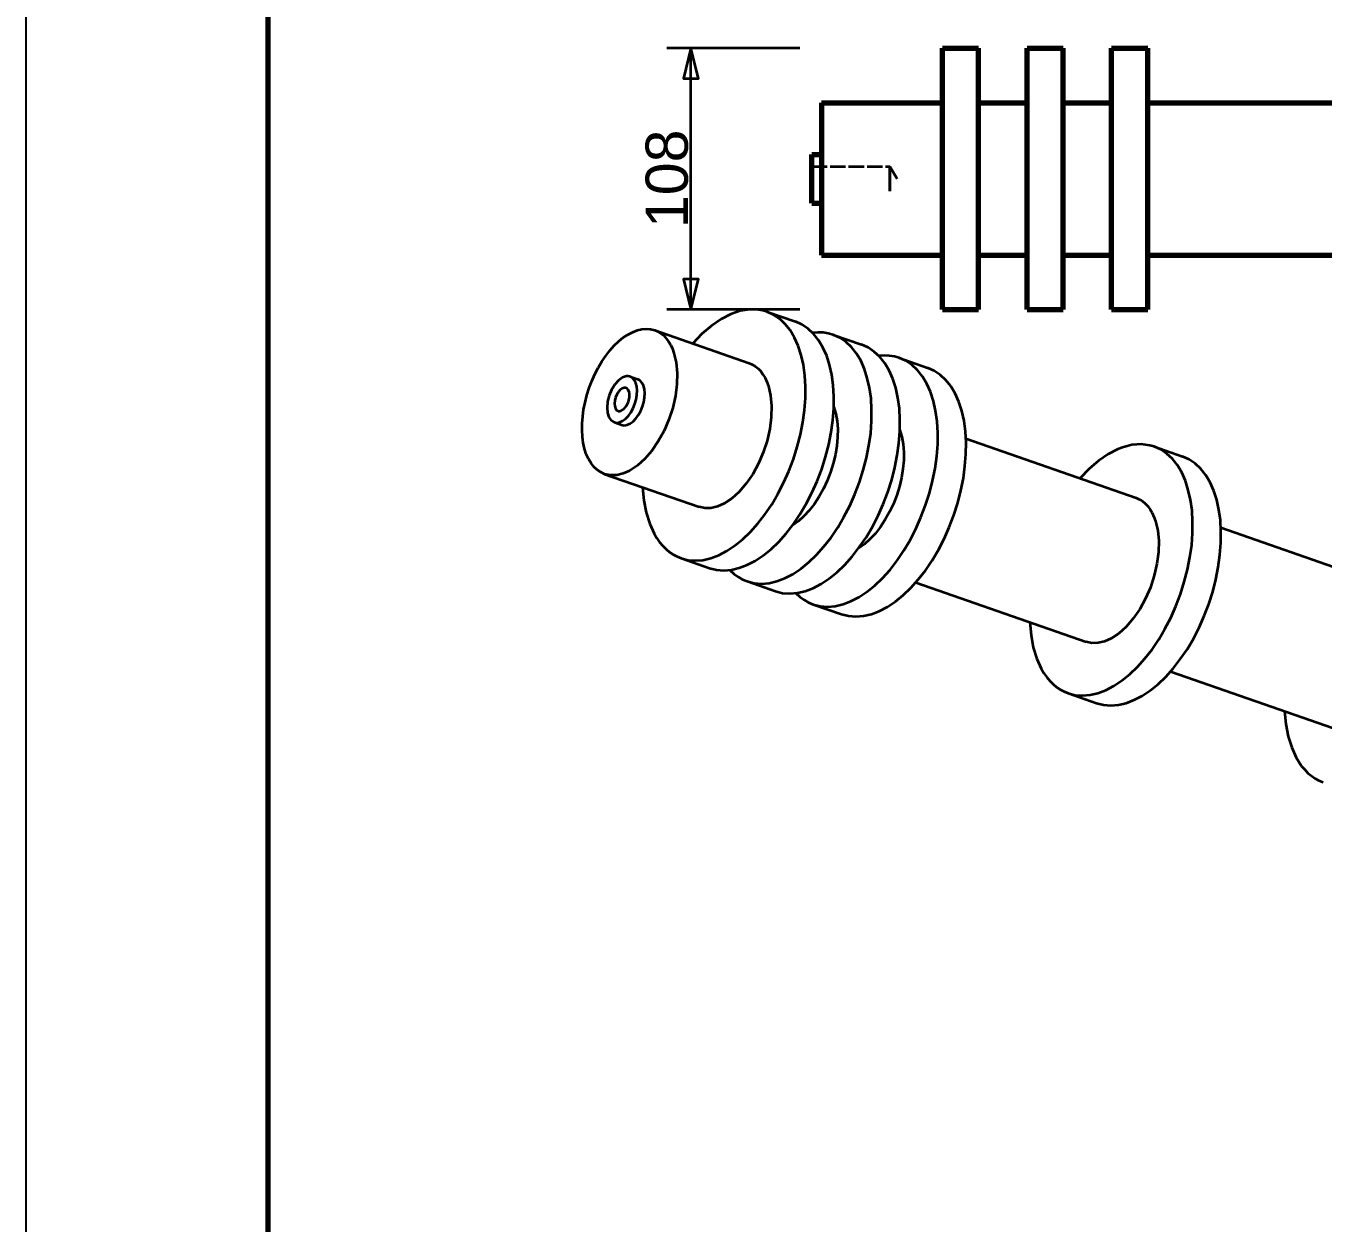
# Model space of a CAD drawing. Header units: millimetres. Extents: x 0 to 420, y 0 to 297.
# Drawn here: x 0 to 107.3, y 112.2 to 211.2 of the extents above; entities that cross this region are included whole.
import ezdxf
from ezdxf.enums import TextEntityAlignment as Align

# ---------------------------------------------------------------- set-up
doc = ezdxf.new("R2010")
doc.units = ezdxf.units.MM
doc.linetypes.add('DASHED', pattern=[1.524, 1.27, -0.254])
doc.styles.add('GOST', font='Arial')

msp = doc.modelspace()

# ---------------------------------------------------------------- linework, layer by layer
at = {"color": 7, "lineweight": 35}
for p, q in [((64, 209.4), (53, 209.4)), ((55, 187.8), (55, 209.4)), ((64, 187.8), (53, 187.8))]:
    msp.add_line(p, q, dxfattribs=at)
at = {"color": 1, "lineweight": 70}
for p, q in [((75.8, 209.13), (75.8, 209.4)), ((75.8, 209.4), (78.8, 209.4)), ((78.8, 209.13), (78.8, 209.4)), ((82.8, 209.13), (82.8, 209.4)), ((82.8, 209.4), (85.8, 209.4)), ((85.8, 209.13), (85.8, 209.4)), ((89.8, 209.13), (89.8, 209.4)), ((89.8, 209.4), (92.8, 209.4)), ((92.8, 209.13), (92.8, 209.4)), ((75.8, 208.33), (75.8, 209.13)), ((75.8, 207.04), (75.8, 208.33)), ((78.8, 208.33), (78.8, 209.13)), ((78.8, 207.04), (78.8, 208.33)), ((82.8, 208.33), (82.8, 209.13)), ((82.8, 207.04), (82.8, 208.33)), ((85.8, 208.33), (85.8, 209.13)), ((85.8, 207.04), (85.8, 208.33)), ((89.8, 208.33), (89.8, 209.13)), ((89.8, 207.04), (89.8, 208.33)), ((92.8, 208.33), (92.8, 209.13)), ((92.8, 207.04), (92.8, 208.33)), ((75.8, 205.33), (75.8, 207.04)), ((78.8, 205.33), (78.8, 207.04)), ((82.8, 205.33), (82.8, 207.04)), ((85.8, 205.33), (85.8, 207.04)), ((89.8, 205.33), (89.8, 207.04)), ((92.8, 205.33), (92.8, 207.04)), ((75.8, 203.29), (75.8, 205.33)), ((78.8, 203.29), (78.8, 205.33)), ((82.8, 203.29), (82.8, 205.33)), ((85.8, 203.29), (85.8, 205.33)), ((89.8, 203.29), (89.8, 205.33)), ((92.8, 203.29), (92.8, 205.33)), ((65.8, 204.9), (65.8, 204.74)), ((65.8, 204.9), (75.8, 204.9)), ((65.8, 204.74), (65.8, 204.28)), ((65.8, 204.28), (65.8, 203.53)), ((78.8, 204.9), (82.8, 204.9)), ((85.8, 204.9), (89.8, 204.9)), ((92.8, 204.9), (116.8, 204.9)), ((65.8, 203.53), (65.8, 202.53)), ((75.8, 201), (75.8, 203.29)), ((78.8, 201), (78.8, 203.29)), ((82.8, 201), (82.8, 203.29)), ((85.8, 201), (85.8, 203.29)), ((89.8, 201), (89.8, 203.29)), ((92.8, 201), (92.8, 203.29)), ((65.8, 202.53), (65.8, 201.33)), ((65.8, 201.33), (65.8, 200)), ((75.8, 198.6), (75.8, 201)), ((78.8, 198.6), (78.8, 201)), ((82.8, 198.6), (82.8, 201)), ((85.8, 198.6), (85.8, 201)), ((89.8, 198.6), (89.8, 201)), ((92.8, 198.6), (92.8, 201)), ((65, 200.55), (65, 200.6)), ((65, 200.6), (65.8, 200.6)), ((65, 200.4), (65, 200.55)), ((65, 200.16), (65, 200.4)), ((65, 199.85), (65, 200.16)), ((65, 199.47), (65, 199.85)), ((65.8, 200), (65.8, 198.6)), ((65, 199.05), (65, 199.47)), ((65, 198.6), (65, 199.05)), ((65, 198.15), (65, 198.6)), ((65.8, 198.6), (65.8, 197.2)), ((75.8, 196.2), (75.8, 198.6)), ((78.8, 196.2), (78.8, 198.6)), ((82.8, 196.2), (82.8, 198.6)), ((85.8, 196.2), (85.8, 198.6)), ((89.8, 196.2), (89.8, 198.6)), ((92.8, 196.2), (92.8, 198.6)), ((65, 197.73), (65, 198.15)), ((65, 197.35), (65, 197.73)), ((65, 197.04), (65, 197.35)), ((65, 196.8), (65, 197.04)), ((65, 196.65), (65, 196.8)), ((65, 196.6), (65, 196.65)), ((65, 196.6), (65.8, 196.6)), ((65.8, 197.2), (65.8, 195.87)), ((65.8, 195.87), (65.8, 194.67)), ((75.8, 193.91), (75.8, 196.2)), ((78.8, 193.91), (78.8, 196.2)), ((82.8, 193.91), (82.8, 196.2)), ((85.8, 193.91), (85.8, 196.2)), ((89.8, 193.91), (89.8, 196.2)), ((92.8, 193.91), (92.8, 196.2)), ((65.8, 194.67), (65.8, 193.67)), ((65.8, 193.67), (65.8, 192.92)), ((75.8, 191.87), (75.8, 193.91)), ((78.8, 191.87), (78.8, 193.91)), ((82.8, 191.87), (82.8, 193.91)), ((85.8, 191.87), (85.8, 193.91)), ((89.8, 191.87), (89.8, 193.91)), ((92.8, 191.87), (92.8, 193.91)), ((65.8, 192.92), (65.8, 192.46)), ((65.8, 192.46), (65.8, 192.3)), ((65.8, 192.3), (75.8, 192.3)), ((78.8, 192.3), (82.8, 192.3)), ((85.8, 192.3), (89.8, 192.3)), ((92.8, 192.3), (116.8, 192.3)), ((75.8, 190.16), (75.8, 191.87)), ((78.8, 190.16), (78.8, 191.87)), ((82.8, 190.16), (82.8, 191.87)), ((85.8, 190.16), (85.8, 191.87)), ((89.8, 190.16), (89.8, 191.87)), ((92.8, 190.16), (92.8, 191.87)), ((75.8, 188.87), (75.8, 190.16)), ((78.8, 188.87), (78.8, 190.16)), ((82.8, 188.87), (82.8, 190.16)), ((85.8, 188.87), (85.8, 190.16)), ((89.8, 188.87), (89.8, 190.16)), ((92.8, 188.87), (92.8, 190.16)), ((75.8, 188.07), (75.8, 188.87)), ((78.8, 188.07), (78.8, 188.87)), ((82.8, 188.07), (82.8, 188.87)), ((85.8, 188.07), (85.8, 188.87)), ((89.8, 188.07), (89.8, 188.87)), ((92.8, 188.07), (92.8, 188.87)), ((75.8, 187.8), (75.8, 188.07)), ((75.8, 187.8), (78.8, 187.8)), ((78.8, 187.8), (78.8, 188.07)), ((82.8, 187.8), (82.8, 188.07)), ((82.8, 187.8), (85.8, 187.8)), ((85.8, 187.8), (85.8, 188.07)), ((89.8, 187.8), (89.8, 188.07)), ((89.8, 187.8), (92.8, 187.8)), ((92.8, 187.8), (92.8, 188.07))]:
    msp.add_line(p, q, dxfattribs=at)
at = {"color": 5, "linetype": 'DASHED', "lineweight": 35}
for p, q in [((75.8, 209.4), (75.8, 209.13)), ((78.8, 209.4), (78.8, 209.13)), ((82.8, 209.4), (82.8, 209.13)), ((85.8, 209.4), (85.8, 209.13)), ((89.8, 209.4), (89.8, 209.13)), ((92.8, 209.4), (92.8, 209.13)), ((75.8, 209.13), (75.8, 208.33)), ((75.8, 208.33), (75.8, 207.04)), ((78.8, 209.13), (78.8, 208.33)), ((78.8, 208.33), (78.8, 207.04)), ((82.8, 209.13), (82.8, 208.33)), ((82.8, 208.33), (82.8, 207.04)), ((85.8, 209.13), (85.8, 208.33)), ((85.8, 208.33), (85.8, 207.04)), ((89.8, 209.13), (89.8, 208.33)), ((89.8, 208.33), (89.8, 207.04)), ((92.8, 209.13), (92.8, 208.33)), ((92.8, 208.33), (92.8, 207.04)), ((75.8, 207.04), (75.8, 205.33)), ((78.8, 207.04), (78.8, 205.33)), ((82.8, 207.04), (82.8, 205.33)), ((85.8, 207.04), (85.8, 205.33)), ((89.8, 207.04), (89.8, 205.33)), ((92.8, 207.04), (92.8, 205.33)), ((75.8, 205.33), (75.8, 203.29)), ((78.8, 205.33), (78.8, 203.29)), ((82.8, 205.33), (82.8, 203.29)), ((85.8, 205.33), (85.8, 203.29)), ((89.8, 205.33), (89.8, 203.29)), ((92.8, 205.33), (92.8, 203.29)), ((65.8, 204.86), (65.8, 204.9)), ((65.8, 204.74), (65.8, 204.86)), ((65.8, 204.55), (65.8, 204.74)), ((65.8, 204.28), (65.8, 204.55)), ((65.8, 203.93), (65.8, 204.28)), ((65.8, 203.53), (65.8, 203.93)), ((75.8, 204.86), (75.8, 204.9)), ((75.8, 204.9), (75.8, 204.74)), ((75.8, 204.74), (75.8, 204.86)), ((75.8, 204.55), (75.8, 204.74)), ((75.8, 204.74), (75.8, 204.28)), ((75.8, 204.28), (75.8, 204.55)), ((75.8, 203.93), (75.8, 204.28)), ((75.8, 204.28), (75.8, 203.53)), ((75.8, 203.53), (75.8, 203.93)), ((78.8, 204.74), (78.8, 204.9)), ((78.8, 204.9), (78.8, 204.86)), ((78.8, 204.86), (78.8, 204.74)), ((78.8, 204.28), (78.8, 204.74)), ((78.8, 204.74), (78.8, 204.55)), ((78.8, 204.55), (78.8, 204.28)), ((78.8, 203.53), (78.8, 204.28)), ((78.8, 204.28), (78.8, 203.93)), ((78.8, 203.93), (78.8, 203.53)), ((82.8, 204.86), (82.8, 204.9)), ((82.8, 204.9), (82.8, 204.74)), ((82.8, 204.74), (82.8, 204.86)), ((82.8, 204.55), (82.8, 204.74)), ((82.8, 204.74), (82.8, 204.28)), ((82.8, 204.28), (82.8, 204.55)), ((82.8, 203.93), (82.8, 204.28)), ((82.8, 204.28), (82.8, 203.53)), ((82.8, 203.53), (82.8, 203.93)), ((85.8, 204.74), (85.8, 204.9)), ((85.8, 204.9), (85.8, 204.86)), ((85.8, 204.86), (85.8, 204.74)), ((85.8, 204.28), (85.8, 204.74)), ((85.8, 204.74), (85.8, 204.55)), ((85.8, 204.55), (85.8, 204.28)), ((85.8, 203.53), (85.8, 204.28)), ((85.8, 204.28), (85.8, 203.93)), ((85.8, 203.93), (85.8, 203.53)), ((89.8, 204.86), (89.8, 204.9)), ((89.8, 204.9), (89.8, 204.74)), ((89.8, 204.74), (89.8, 204.86)), ((89.8, 204.55), (89.8, 204.74)), ((89.8, 204.74), (89.8, 204.28)), ((89.8, 204.28), (89.8, 204.55)), ((89.8, 203.93), (89.8, 204.28)), ((89.8, 204.28), (89.8, 203.53)), ((89.8, 203.53), (89.8, 203.93)), ((92.8, 204.74), (92.8, 204.9)), ((92.8, 204.9), (92.8, 204.86)), ((92.8, 204.86), (92.8, 204.74)), ((92.8, 204.28), (92.8, 204.74)), ((92.8, 204.74), (92.8, 204.55)), ((92.8, 204.55), (92.8, 204.28)), ((92.8, 203.53), (92.8, 204.28)), ((92.8, 204.28), (92.8, 203.93)), ((92.8, 203.93), (92.8, 203.53)), ((65.8, 203.05), (65.8, 203.53)), ((65.8, 202.53), (65.8, 203.05)), ((75.8, 203.05), (75.8, 203.53)), ((75.8, 203.53), (75.8, 202.53)), ((75.8, 203.29), (75.8, 201)), ((75.8, 202.53), (75.8, 203.05)), ((78.8, 202.53), (78.8, 203.53)), ((78.8, 203.53), (78.8, 203.05)), ((78.8, 203.29), (78.8, 201)), ((78.8, 203.05), (78.8, 202.53)), ((82.8, 203.05), (82.8, 203.53)), ((82.8, 203.53), (82.8, 202.53)), ((82.8, 203.29), (82.8, 201)), ((82.8, 202.53), (82.8, 203.05)), ((85.8, 202.53), (85.8, 203.53)), ((85.8, 203.53), (85.8, 203.05)), ((85.8, 203.29), (85.8, 201)), ((85.8, 203.05), (85.8, 202.53)), ((89.8, 203.05), (89.8, 203.53)), ((89.8, 203.53), (89.8, 202.53)), ((89.8, 203.29), (89.8, 201)), ((89.8, 202.53), (89.8, 203.05)), ((92.8, 202.53), (92.8, 203.53)), ((92.8, 203.53), (92.8, 203.05)), ((92.8, 203.29), (92.8, 201)), ((92.8, 203.05), (92.8, 202.53)), ((65.8, 201.95), (65.8, 202.53)), ((65.8, 201.33), (65.8, 201.95)), ((75.8, 201.95), (75.8, 202.53)), ((75.8, 202.53), (75.8, 201.33)), ((75.8, 201.33), (75.8, 201.95)), ((78.8, 201.33), (78.8, 202.53)), ((78.8, 202.53), (78.8, 201.95)), ((78.8, 201.95), (78.8, 201.33)), ((82.8, 201.95), (82.8, 202.53)), ((82.8, 202.53), (82.8, 201.33)), ((82.8, 201.33), (82.8, 201.95)), ((85.8, 201.33), (85.8, 202.53)), ((85.8, 202.53), (85.8, 201.95)), ((85.8, 201.95), (85.8, 201.33)), ((89.8, 201.95), (89.8, 202.53)), ((89.8, 202.53), (89.8, 201.33)), ((89.8, 201.33), (89.8, 201.95)), ((92.8, 201.33), (92.8, 202.53)), ((92.8, 202.53), (92.8, 201.95)), ((92.8, 201.95), (92.8, 201.33)), ((65.8, 200.68), (65.8, 201.33)), ((65.8, 200), (65.8, 200.68)), ((75.8, 200.68), (75.8, 201.33)), ((75.8, 201.33), (75.8, 200)), ((75.8, 201), (75.8, 198.6)), ((75.8, 200), (75.8, 200.68)), ((78.8, 200), (78.8, 201.33)), ((78.8, 201.33), (78.8, 200.68)), ((78.8, 201), (78.8, 198.6)), ((78.8, 200.68), (78.8, 200)), ((82.8, 200.68), (82.8, 201.33)), ((82.8, 201.33), (82.8, 200)), ((82.8, 201), (82.8, 198.6)), ((82.8, 200), (82.8, 200.68)), ((85.8, 200), (85.8, 201.33)), ((85.8, 201.33), (85.8, 200.68)), ((85.8, 201), (85.8, 198.6)), ((85.8, 200.68), (85.8, 200)), ((89.8, 200.68), (89.8, 201.33)), ((89.8, 201.33), (89.8, 200)), ((89.8, 201), (89.8, 198.6)), ((89.8, 200), (89.8, 200.68)), ((92.8, 200), (92.8, 201.33)), ((92.8, 201.33), (92.8, 200.68)), ((92.8, 201), (92.8, 198.6)), ((92.8, 200.68), (92.8, 200)), ((65, 200.6), (65, 200.55)), ((65, 200.55), (65, 200.4)), ((65, 200.4), (65, 200.16)), ((65, 200.16), (65, 199.85)), ((65, 199.85), (65, 199.47)), ((65, 199.61), (71.46, 199.61)), ((65, 199.61), (65, 199.59)), ((65, 199.59), (65, 199.61)), ((65, 199.59), (65, 199.51)), ((65, 199.51), (65, 199.59)), ((65.8, 200.6), (65.8, 200.55)), ((65.8, 200.55), (65.8, 200.6)), ((65.8, 200.55), (65.8, 200.4)), ((65.8, 200.4), (65.8, 200.55)), ((65.8, 200.4), (65.8, 200.16)), ((65.8, 200.16), (65.8, 200.4)), ((65.8, 200.16), (65.8, 199.85)), ((65.8, 199.85), (65.8, 200.16)), ((65.8, 199.31), (65.8, 200)), ((65.8, 199.85), (65.8, 199.47)), ((65.8, 199.47), (65.8, 199.85)), ((71.46, 199.61), (72.07, 198.6)), ((71.46, 199.61), (71.46, 199.59)), ((71.46, 199.59), (71.46, 199.61)), ((71.46, 199.59), (71.46, 199.51)), ((71.46, 199.51), (71.46, 199.59)), ((75.8, 199.31), (75.8, 200)), ((75.8, 200), (75.8, 198.6)), ((78.8, 198.6), (78.8, 200)), ((78.8, 200), (78.8, 199.31)), ((82.8, 199.31), (82.8, 200)), ((82.8, 200), (82.8, 198.6)), ((85.8, 198.6), (85.8, 200)), ((85.8, 200), (85.8, 199.31)), ((89.8, 199.31), (89.8, 200)), ((89.8, 200), (89.8, 198.6)), ((92.8, 198.6), (92.8, 200)), ((92.8, 200), (92.8, 199.31)), ((65, 199.51), (65, 199.39)), ((65, 199.39), (65, 199.51)), ((65, 199.47), (65, 199.05)), ((65, 199.39), (65, 199.23)), ((65, 199.23), (65, 199.39)), ((65, 199.23), (65, 199.04)), ((65, 199.04), (65, 199.23)), ((65, 199.05), (65, 198.6)), ((65, 199.04), (65, 198.82)), ((65, 198.82), (65, 199.04)), ((65, 198.82), (65, 198.6)), ((65, 198.6), (65, 198.82)), ((65, 198.6), (65, 198.38)), ((65, 198.38), (65, 198.6)), ((65, 198.6), (65, 198.15)), ((65.8, 199.47), (65.8, 199.05)), ((65.8, 199.05), (65.8, 199.47)), ((65.8, 198.6), (65.8, 199.31)), ((65.8, 199.05), (65.8, 198.6)), ((65.8, 198.6), (65.8, 199.05)), ((65.8, 198.6), (65.8, 198.15)), ((65.8, 198.15), (65.8, 198.6)), ((65.8, 197.89), (65.8, 198.6)), ((71.46, 199.51), (71.46, 199.39)), ((71.46, 199.39), (71.46, 199.51)), ((71.46, 199.39), (71.46, 199.23)), ((71.46, 199.23), (71.46, 199.39)), ((71.46, 199.23), (71.46, 199.04)), ((71.46, 199.04), (71.46, 199.23)), ((71.46, 199.04), (71.46, 198.82)), ((71.46, 198.82), (71.46, 199.04)), ((71.46, 198.82), (71.46, 198.6)), ((71.46, 198.6), (71.46, 198.82)), ((71.46, 198.6), (71.46, 198.38)), ((71.46, 198.38), (71.46, 198.6)), ((75.8, 198.6), (75.8, 199.31)), ((75.8, 198.6), (75.8, 196.2)), ((75.8, 198.6), (75.8, 197.2)), ((75.8, 197.89), (75.8, 198.6)), ((78.8, 199.31), (78.8, 198.6)), ((78.8, 198.6), (78.8, 196.2)), ((78.8, 198.6), (78.8, 197.89)), ((78.8, 197.2), (78.8, 198.6)), ((82.8, 198.6), (82.8, 199.31)), ((82.8, 198.6), (82.8, 196.2)), ((82.8, 198.6), (82.8, 197.2)), ((82.8, 197.89), (82.8, 198.6)), ((85.8, 199.31), (85.8, 198.6)), ((85.8, 198.6), (85.8, 196.2)), ((85.8, 198.6), (85.8, 197.89)), ((85.8, 197.2), (85.8, 198.6)), ((89.8, 198.6), (89.8, 199.31)), ((89.8, 198.6), (89.8, 196.2)), ((89.8, 198.6), (89.8, 197.2)), ((89.8, 197.89), (89.8, 198.6)), ((92.8, 199.31), (92.8, 198.6)), ((92.8, 198.6), (92.8, 196.2)), ((92.8, 198.6), (92.8, 197.89)), ((92.8, 197.2), (92.8, 198.6)), ((65, 198.38), (65, 198.16)), ((65, 198.16), (65, 198.38)), ((65, 198.16), (65, 197.97)), ((65, 197.97), (65, 198.16)), ((65, 198.15), (65, 197.73)), ((65, 197.97), (65, 197.81)), ((65, 197.81), (65, 197.97)), ((65, 197.81), (65, 197.69)), ((65, 197.69), (65, 197.81)), ((65, 197.73), (65, 197.35)), ((65, 197.69), (65, 197.61)), ((65, 197.61), (65, 197.69)), ((65, 197.61), (65, 197.59)), ((65, 197.59), (65, 197.61)), ((65.8, 198.15), (65.8, 197.73)), ((65.8, 197.73), (65.8, 198.15)), ((65.8, 197.2), (65.8, 197.89)), ((65.8, 197.73), (65.8, 197.35)), ((65.8, 197.35), (65.8, 197.73)), ((71.46, 198.38), (71.46, 198.16)), ((71.46, 198.16), (71.46, 198.38)), ((71.46, 198.16), (71.46, 197.97)), ((71.46, 197.97), (71.46, 198.16)), ((71.46, 197.97), (71.46, 197.81)), ((71.46, 197.81), (71.46, 197.97)), ((71.46, 197.81), (71.46, 197.69)), ((71.46, 197.69), (71.46, 197.81)), ((71.46, 197.69), (71.46, 197.61)), ((71.46, 197.61), (71.46, 197.69)), ((71.46, 197.61), (71.46, 197.59)), ((71.46, 197.59), (71.46, 197.61)), ((75.8, 197.2), (75.8, 197.89)), ((78.8, 197.89), (78.8, 197.2)), ((82.8, 197.2), (82.8, 197.89)), ((85.8, 197.89), (85.8, 197.2)), ((89.8, 197.2), (89.8, 197.89)), ((92.8, 197.89), (92.8, 197.2)), ((65, 197.35), (65, 197.04)), ((65, 197.04), (65, 196.8)), ((65, 196.8), (65, 196.65)), ((65, 196.65), (65, 196.6)), ((65.8, 197.35), (65.8, 197.04)), ((65.8, 197.04), (65.8, 197.35)), ((65.8, 196.52), (65.8, 197.2)), ((65.8, 197.04), (65.8, 196.8)), ((65.8, 196.8), (65.8, 197.04)), ((65.8, 196.8), (65.8, 196.65)), ((65.8, 196.65), (65.8, 196.8)), ((65.8, 196.65), (65.8, 196.6)), ((65.8, 196.6), (65.8, 196.65)), ((65.8, 195.87), (65.8, 196.52)), ((75.8, 197.2), (75.8, 195.87)), ((75.8, 196.52), (75.8, 197.2)), ((75.8, 195.87), (75.8, 196.52)), ((78.8, 197.2), (78.8, 196.52)), ((78.8, 195.87), (78.8, 197.2)), ((78.8, 196.52), (78.8, 195.87)), ((82.8, 197.2), (82.8, 195.87)), ((82.8, 196.52), (82.8, 197.2)), ((82.8, 195.87), (82.8, 196.52)), ((85.8, 197.2), (85.8, 196.52)), ((85.8, 195.87), (85.8, 197.2)), ((85.8, 196.52), (85.8, 195.87)), ((89.8, 197.2), (89.8, 195.87)), ((89.8, 196.52), (89.8, 197.2)), ((89.8, 195.87), (89.8, 196.52)), ((92.8, 197.2), (92.8, 196.52)), ((92.8, 195.87), (92.8, 197.2)), ((92.8, 196.52), (92.8, 195.87)), ((65.8, 195.25), (65.8, 195.87)), ((75.8, 196.2), (75.8, 193.91)), ((75.8, 195.87), (75.8, 194.67)), ((75.8, 195.25), (75.8, 195.87)), ((78.8, 196.2), (78.8, 193.91)), ((78.8, 195.87), (78.8, 195.25)), ((78.8, 194.67), (78.8, 195.87)), ((82.8, 196.2), (82.8, 193.91)), ((82.8, 195.87), (82.8, 194.67)), ((82.8, 195.25), (82.8, 195.87)), ((85.8, 196.2), (85.8, 193.91)), ((85.8, 195.87), (85.8, 195.25)), ((85.8, 194.67), (85.8, 195.87)), ((89.8, 196.2), (89.8, 193.91)), ((89.8, 195.87), (89.8, 194.67)), ((89.8, 195.25), (89.8, 195.87)), ((92.8, 196.2), (92.8, 193.91)), ((92.8, 195.87), (92.8, 195.25)), ((92.8, 194.67), (92.8, 195.87)), ((65.8, 194.67), (65.8, 195.25)), ((65.8, 194.15), (65.8, 194.67)), ((75.8, 194.67), (75.8, 195.25)), ((75.8, 194.67), (75.8, 193.67)), ((75.8, 194.15), (75.8, 194.67)), ((78.8, 195.25), (78.8, 194.67)), ((78.8, 194.67), (78.8, 194.15)), ((78.8, 193.67), (78.8, 194.67)), ((82.8, 194.67), (82.8, 195.25)), ((82.8, 194.67), (82.8, 193.67)), ((82.8, 194.15), (82.8, 194.67)), ((85.8, 195.25), (85.8, 194.67)), ((85.8, 194.67), (85.8, 194.15)), ((85.8, 193.67), (85.8, 194.67)), ((89.8, 194.67), (89.8, 195.25)), ((89.8, 194.67), (89.8, 193.67)), ((89.8, 194.15), (89.8, 194.67)), ((92.8, 195.25), (92.8, 194.67)), ((92.8, 194.67), (92.8, 194.15)), ((92.8, 193.67), (92.8, 194.67)), ((65.8, 193.67), (65.8, 194.15)), ((65.8, 193.27), (65.8, 193.67)), ((65.8, 192.92), (65.8, 193.27)), ((75.8, 193.67), (75.8, 194.15)), ((75.8, 193.91), (75.8, 191.87)), ((75.8, 193.67), (75.8, 192.92)), ((75.8, 193.27), (75.8, 193.67)), ((75.8, 192.92), (75.8, 193.27)), ((78.8, 194.15), (78.8, 193.67)), ((78.8, 193.91), (78.8, 191.87)), ((78.8, 193.67), (78.8, 193.27)), ((78.8, 192.92), (78.8, 193.67)), ((78.8, 193.27), (78.8, 192.92)), ((82.8, 193.67), (82.8, 194.15)), ((82.8, 193.91), (82.8, 191.87)), ((82.8, 193.67), (82.8, 192.92)), ((82.8, 193.27), (82.8, 193.67)), ((82.8, 192.92), (82.8, 193.27)), ((85.8, 194.15), (85.8, 193.67)), ((85.8, 193.91), (85.8, 191.87)), ((85.8, 193.67), (85.8, 193.27)), ((85.8, 192.92), (85.8, 193.67)), ((85.8, 193.27), (85.8, 192.92)), ((89.8, 193.67), (89.8, 194.15)), ((89.8, 193.91), (89.8, 191.87)), ((89.8, 193.67), (89.8, 192.92)), ((89.8, 193.27), (89.8, 193.67)), ((89.8, 192.92), (89.8, 193.27)), ((92.8, 194.15), (92.8, 193.67)), ((92.8, 193.91), (92.8, 191.87)), ((92.8, 193.67), (92.8, 193.27)), ((92.8, 192.92), (92.8, 193.67)), ((92.8, 193.27), (92.8, 192.92)), ((65.8, 192.65), (65.8, 192.92)), ((65.8, 192.46), (65.8, 192.65)), ((65.8, 192.34), (65.8, 192.46)), ((65.8, 192.3), (65.8, 192.34)), ((75.8, 192.92), (75.8, 192.46)), ((75.8, 192.65), (75.8, 192.92)), ((75.8, 192.46), (75.8, 192.65)), ((75.8, 192.46), (75.8, 192.3)), ((75.8, 192.34), (75.8, 192.46)), ((75.8, 192.3), (75.8, 192.34)), ((78.8, 192.92), (78.8, 192.65)), ((78.8, 192.46), (78.8, 192.92)), ((78.8, 192.65), (78.8, 192.46)), ((78.8, 192.46), (78.8, 192.34)), ((78.8, 192.3), (78.8, 192.46)), ((78.8, 192.34), (78.8, 192.3)), ((82.8, 192.92), (82.8, 192.46)), ((82.8, 192.65), (82.8, 192.92)), ((82.8, 192.46), (82.8, 192.65)), ((82.8, 192.46), (82.8, 192.3)), ((82.8, 192.34), (82.8, 192.46)), ((82.8, 192.3), (82.8, 192.34)), ((85.8, 192.92), (85.8, 192.65)), ((85.8, 192.46), (85.8, 192.92)), ((85.8, 192.65), (85.8, 192.46)), ((85.8, 192.46), (85.8, 192.34)), ((85.8, 192.3), (85.8, 192.46)), ((85.8, 192.34), (85.8, 192.3)), ((89.8, 192.92), (89.8, 192.46)), ((89.8, 192.65), (89.8, 192.92)), ((89.8, 192.46), (89.8, 192.65)), ((89.8, 192.46), (89.8, 192.3)), ((89.8, 192.34), (89.8, 192.46)), ((89.8, 192.3), (89.8, 192.34)), ((92.8, 192.92), (92.8, 192.65)), ((92.8, 192.46), (92.8, 192.92)), ((92.8, 192.65), (92.8, 192.46)), ((92.8, 192.46), (92.8, 192.34)), ((92.8, 192.3), (92.8, 192.46)), ((92.8, 192.34), (92.8, 192.3)), ((75.8, 191.87), (75.8, 190.16)), ((78.8, 191.87), (78.8, 190.16)), ((82.8, 191.87), (82.8, 190.16)), ((85.8, 191.87), (85.8, 190.16)), ((89.8, 191.87), (89.8, 190.16)), ((92.8, 191.87), (92.8, 190.16)), ((75.8, 190.16), (75.8, 188.87)), ((78.8, 190.16), (78.8, 188.87)), ((82.8, 190.16), (82.8, 188.87)), ((85.8, 190.16), (85.8, 188.87)), ((89.8, 190.16), (89.8, 188.87)), ((92.8, 190.16), (92.8, 188.87)), ((75.8, 188.87), (75.8, 188.07)), ((78.8, 188.87), (78.8, 188.07)), ((82.8, 188.87), (82.8, 188.07)), ((85.8, 188.87), (85.8, 188.07)), ((89.8, 188.87), (89.8, 188.07)), ((92.8, 188.87), (92.8, 188.07)), ((75.8, 188.07), (75.8, 187.8)), ((78.8, 188.07), (78.8, 187.8)), ((82.8, 188.07), (82.8, 187.8)), ((85.8, 188.07), (85.8, 187.8)), ((89.8, 188.07), (89.8, 187.8)), ((92.8, 188.07), (92.8, 187.8))]:
    msp.add_line(p, q, dxfattribs=at)
at = {"color": 1, "lineweight": 35}
for p, q in [((59.85, 187.79), (59.47, 187.75)), ((60.23, 187.8), (59.85, 187.79)), ((60.59, 187.77), (60.23, 187.8)), ((60.95, 187.71), (60.59, 187.77)), ((57.49, 186.99), (56.69, 186.44)), ((58.29, 187.4), (57.49, 186.99)), ((58.69, 187.55), (58.29, 187.4)), ((59.08, 187.67), (58.69, 187.55)), ((59.47, 187.75), (59.08, 187.67)), ((61.3, 187.61), (60.95, 187.71)), ((61.84, 187.36), (61.3, 187.61)), ((61.3, 187.61), (63.64, 186.79)), ((62.35, 187.02), (61.84, 187.36)), ((62.81, 186.59), (62.35, 187.02)), ((64.18, 186.55), (63.64, 186.79)), ((49.41, 185.47), (49.8, 185.73)), ((49.8, 185.73), (50.19, 185.93)), ((50.19, 185.93), (50.57, 186.07)), ((50.57, 186.07), (50.95, 186.16)), ((50.95, 186.16), (51.31, 186.19)), ((51.31, 186.19), (51.67, 186.17)), ((51.67, 186.17), (52.01, 186.08)), ((52.01, 186.08), (52.27, 185.97)), ((52.01, 186.08), (59.82, 183.36)), ((52.27, 185.97), (52.52, 185.81)), ((52.52, 185.81), (52.75, 185.63)), ((52.75, 185.63), (52.96, 185.4)), ((55.91, 185.77), (55.16, 184.98)), ((56.69, 186.44), (55.91, 185.77)), ((63.22, 186.07), (62.81, 186.59)), ((63.58, 185.46), (63.22, 186.07)), ((64.69, 186.2), (64.18, 186.55)), ((65.15, 185.77), (64.69, 186.2)), ((65.51, 185.89), (65.07, 185.86)), ((65.56, 185.25), (65.15, 185.77)), ((65.94, 185.88), (65.51, 185.89)), ((66.36, 185.82), (65.94, 185.88)), ((66.76, 185.7), (66.36, 185.82)), ((67.31, 185.46), (66.76, 185.7)), ((66.76, 185.7), (69.11, 184.89)), ((48.3, 184.41), (48.66, 184.81)), ((48.66, 184.81), (49.03, 185.16)), ((49.03, 185.16), (49.41, 185.47)), ((52.96, 185.4), (53.16, 185.14)), ((53.16, 185.14), (53.33, 184.85)), ((53.33, 184.85), (53.48, 184.53)), ((63.88, 184.78), (63.58, 185.46)), ((64.13, 184.02), (63.88, 184.78)), ((65.92, 184.64), (65.56, 185.25)), ((66.23, 183.96), (65.92, 184.64)), ((67.81, 185.12), (67.31, 185.46)), ((68.27, 184.68), (67.81, 185.12)), ((68.69, 184.16), (68.27, 184.68)), ((69.65, 184.64), (69.11, 184.89)), ((70.16, 184.3), (69.65, 184.64)), ((47.33, 182.97), (47.64, 183.49)), ((47.64, 183.49), (47.96, 183.96)), ((47.96, 183.96), (48.3, 184.41)), ((53.48, 184.53), (53.6, 184.18)), ((53.6, 184.18), (53.78, 183.4)), ((64.31, 183.21), (64.13, 184.02)), ((66.47, 183.21), (66.23, 183.96)), ((69.05, 183.56), (68.69, 184.16)), ((69.35, 182.87), (69.05, 183.56)), ((70.62, 183.87), (70.16, 184.3)), ((70.98, 183.99), (70.53, 183.96)), ((71.03, 183.34), (70.62, 183.87)), ((71.41, 183.97), (70.98, 183.99)), ((71.83, 183.91), (71.41, 183.97)), ((72.23, 183.8), (71.83, 183.91)), ((72.77, 183.55), (72.23, 183.8)), ((72.23, 183.8), (74.57, 182.98)), ((73.28, 183.21), (72.77, 183.55)), ((46.81, 181.87), (47.06, 182.44)), ((47.06, 182.44), (47.33, 182.97)), ((53.78, 183.4), (53.86, 182.53)), ((53.86, 182.53), (53.84, 181.61)), ((59.82, 183.36), (60.08, 183.24)), ((60.08, 183.24), (60.33, 183.09)), ((60.33, 183.09), (60.56, 182.9)), ((60.56, 182.9), (60.77, 182.68)), ((60.77, 182.68), (60.96, 182.42)), ((60.96, 182.42), (61.14, 182.13)), ((64.43, 182.33), (64.31, 183.21)), ((66.65, 182.39), (66.47, 183.21)), ((66.77, 181.52), (66.65, 182.39)), ((69.59, 182.12), (69.35, 182.87)), ((71.39, 182.74), (71.03, 183.34)), ((71.69, 182.06), (71.39, 182.74)), ((73.74, 182.78), (73.28, 183.21)), ((74.15, 182.26), (73.74, 182.78)), ((75.12, 182.73), (74.57, 182.98)), ((75.62, 182.39), (75.12, 182.73)), ((76.08, 181.96), (75.62, 182.39)), ((46.59, 181.3), (46.81, 181.87)), ((48.7, 181.59), (48.44, 181.16)), ((49.01, 181.93), (48.7, 181.59)), ((49.34, 182.16), (49.01, 181.93)), ((49.49, 181.32), (49.32, 181.27)), ((49.66, 182.27), (49.34, 182.16)), ((49.64, 181.3), (49.49, 181.32)), ((49.82, 182.27), (49.66, 182.27)), ((49.97, 182.24), (49.82, 182.27)), ((50.16, 182.13), (49.97, 182.24)), ((49.97, 182.24), (50.59, 182.02)), ((50.32, 181.95), (50.16, 182.13)), ((50.45, 181.71), (50.32, 181.95)), ((50.52, 181.42), (50.45, 181.71)), ((50.56, 181.09), (50.52, 181.42)), ((50.79, 181.91), (50.59, 182.02)), ((50.95, 181.73), (50.79, 181.91)), ((51.07, 181.5), (50.95, 181.73)), ((51.15, 181.2), (51.07, 181.5)), ((53.84, 181.61), (53.72, 180.64)), ((61.14, 182.13), (61.29, 181.81)), ((61.29, 181.81), (61.41, 181.45)), ((61.41, 181.45), (61.59, 180.67)), ((64.48, 181.41), (64.43, 182.33)), ((64.47, 180.45), (64.48, 181.41)), ((66.83, 180.6), (66.77, 181.52)), ((69.78, 181.3), (69.59, 182.12)), ((71.94, 181.3), (71.69, 182.06)), ((74.51, 181.65), (74.15, 182.26)), ((74.82, 180.97), (74.51, 181.65)), ((76.5, 181.44), (76.08, 181.96)), ((76.86, 180.83), (76.5, 181.44)), ((46.25, 180.11), (46.4, 180.71)), ((46.4, 180.71), (46.59, 181.3)), ((48.23, 180.67), (48.1, 180.17)), ((48.44, 181.16), (48.23, 180.67)), ((48.7, 180.26), (48.68, 180.01)), ((48.76, 180.51), (48.7, 180.26)), ((48.87, 180.76), (48.76, 180.51)), ((49, 180.98), (48.87, 180.76)), ((49.16, 181.15), (49, 180.98)), ((49.32, 181.27), (49.16, 181.15)), ((49.74, 181.25), (49.64, 181.3)), ((49.82, 181.16), (49.74, 181.25)), ((49.92, 180.89), (49.82, 181.16)), ((49.85, 180.16), (49.93, 180.54)), ((49.93, 180.54), (49.92, 180.89)), ((50.37, 179.98), (50.48, 180.35)), ((50.48, 180.35), (50.54, 180.73)), ((50.54, 180.73), (50.56, 181.09)), ((51.1, 180.14), (51.17, 180.51)), ((51.18, 180.87), (51.15, 181.2)), ((51.17, 180.51), (51.18, 180.87)), ((53.72, 180.64), (53.5, 179.66)), ((61.59, 180.67), (61.67, 179.81)), ((64.4, 179.47), (64.47, 180.45)), ((66.82, 179.64), (66.83, 180.6)), ((69.9, 180.43), (69.78, 181.3)), ((69.95, 179.51), (69.9, 180.43)), ((72.12, 180.48), (71.94, 181.3)), ((72.24, 179.61), (72.12, 180.48)), ((75.06, 180.21), (74.82, 180.97)), ((77.16, 180.15), (76.86, 180.83)), ((46.05, 178.93), (46.13, 179.52)), ((46.13, 179.52), (46.25, 180.11)), ((48.1, 180.17), (48.06, 179.67)), ((48.06, 179.67), (48.1, 179.24)), ((48.1, 179.24), (48.22, 178.88)), ((48.68, 180.01), (48.7, 179.79)), ((48.7, 179.79), (48.76, 179.61)), ((48.76, 179.61), (48.85, 179.47)), ((48.85, 179.47), (48.98, 179.39)), ((48.98, 179.39), (49.09, 179.38)), ((49.09, 179.38), (49.21, 179.4)), ((49.21, 179.4), (49.45, 179.54)), ((49.45, 179.54), (49.68, 179.81)), ((49.68, 179.81), (49.85, 180.16)), ((49.83, 178.99), (50.04, 179.28)), ((50.04, 179.28), (50.22, 179.62)), ((50.22, 179.62), (50.37, 179.98)), ((50.66, 179.07), (50.85, 179.4)), ((50.85, 179.4), (51, 179.76)), ((51, 179.76), (51.1, 180.14)), ((53.5, 179.66), (53.18, 178.69)), ((61.67, 179.81), (61.65, 178.88)), ((64.26, 178.46), (64.4, 179.47)), ((66.74, 178.65), (66.82, 179.64)), ((66.82, 179.72), (66.98, 179.17)), ((69.94, 178.55), (69.95, 179.51)), ((72.29, 178.69), (72.24, 179.61)), ((75.24, 179.4), (75.06, 180.21)), ((75.36, 178.52), (75.24, 179.4)), ((77.4, 179.4), (77.16, 180.15)), ((77.59, 178.58), (77.4, 179.4)), ((46, 177.8), (46.01, 178.36)), ((46.01, 178.36), (46.05, 178.93)), ((48.22, 178.88), (48.4, 178.61)), ((48.4, 178.61), (48.65, 178.46)), ((48.65, 178.46), (48.87, 178.42)), ((48.65, 178.46), (49.27, 178.24)), ((48.87, 178.42), (49.11, 178.46)), ((49.11, 178.46), (49.35, 178.57)), ((49.27, 178.24), (49.49, 178.21)), ((49.35, 178.57), (49.59, 178.75)), ((49.49, 178.21), (49.73, 178.24)), ((49.59, 178.75), (49.83, 178.99)), ((49.73, 178.24), (49.98, 178.36)), ((49.98, 178.36), (50.22, 178.53)), ((50.22, 178.53), (50.45, 178.77)), ((50.45, 178.77), (50.66, 179.07)), ((53.18, 178.69), (52.78, 177.76)), ((61.65, 178.88), (61.53, 177.92)), ((64.06, 177.44), (64.26, 178.46)), ((66.6, 177.64), (66.74, 178.65)), ((66.98, 179.17), (67.09, 178.56)), ((67.09, 178.56), (67.14, 177.91)), ((69.87, 177.56), (69.94, 178.55)), ((72.28, 177.73), (72.29, 178.69)), ((75.42, 177.6), (75.36, 178.52)), ((77.7, 177.71), (77.59, 178.58)), ((46.03, 177.26), (46, 177.8)), ((46.1, 176.75), (46.03, 177.26)), ((52.78, 177.76), (52.3, 176.9)), ((61.53, 177.92), (61.3, 176.94)), ((63.8, 176.42), (64.06, 177.44)), ((66.4, 176.62), (66.6, 177.64)), ((67.13, 177.22), (67.07, 176.51)), ((67.14, 177.91), (67.13, 177.22)), ((69.73, 176.55), (69.87, 177.56)), ((72.21, 176.74), (72.28, 177.73)), ((72.29, 177.82), (72.45, 177.26)), ((72.45, 177.26), (72.55, 176.66)), ((75.41, 176.64), (75.42, 177.6)), ((77.76, 176.79), (77.7, 177.71)), ((77.75, 177.11), (91.83, 172.2)), ((46.21, 176.27), (46.1, 176.75)), ((46.35, 175.83), (46.21, 176.27)), ((51.77, 176.11), (51.18, 175.44)), ((52.3, 176.9), (51.77, 176.11)), ((60.99, 175.97), (60.59, 175.04)), ((61.3, 176.94), (60.99, 175.97)), ((63.48, 175.41), (63.8, 176.42)), ((66.14, 175.6), (66.4, 176.62)), ((67.07, 176.51), (66.95, 175.79)), ((69.53, 175.53), (69.73, 176.55)), ((72.07, 175.73), (72.21, 176.74)), ((72.55, 176.66), (72.61, 176)), ((72.61, 176), (72.6, 175.32)), ((75.33, 175.65), (75.41, 176.64)), ((77.75, 175.83), (77.76, 176.79)), ((90.3, 176.23), (89.5, 175.82)), ((90.7, 176.39), (90.3, 176.23)), ((91.09, 176.5), (90.7, 176.39)), ((91.48, 176.59), (91.09, 176.5)), ((91.87, 176.63), (91.48, 176.59)), ((92.24, 176.64), (91.87, 176.63)), ((92.61, 176.61), (92.24, 176.64)), ((92.97, 176.55), (92.61, 176.61)), ((93.31, 176.45), (92.97, 176.55)), ((93.86, 176.2), (93.31, 176.45)), ((93.31, 176.45), (95.66, 175.63)), ((94.36, 175.86), (93.86, 176.2)), ((46.53, 175.43), (46.35, 175.83)), ((46.74, 175.08), (46.53, 175.43)), ((46.98, 174.78), (46.74, 175.08)), ((50.57, 174.88), (49.93, 174.46)), ((51.18, 175.44), (50.57, 174.88)), ((60.59, 175.04), (60.11, 174.18)), ((63.1, 174.42), (63.48, 175.41)), ((65.82, 174.59), (66.14, 175.6)), ((66.78, 175.06), (66.55, 174.34)), ((66.95, 175.79), (66.78, 175.06)), ((69.26, 174.51), (69.53, 175.53)), ((71.87, 174.72), (72.07, 175.73)), ((72.6, 175.32), (72.54, 174.61)), ((75.19, 174.65), (75.33, 175.65)), ((77.67, 174.84), (77.75, 175.83)), ((88.71, 175.28), (87.93, 174.61)), ((89.5, 175.82), (88.71, 175.28)), ((94.82, 175.43), (94.36, 175.86)), ((95.24, 174.91), (94.82, 175.43)), ((95.6, 174.3), (95.24, 174.91)), ((96.2, 175.38), (95.66, 175.63)), ((96.71, 175.04), (96.2, 175.38)), ((97.17, 174.61), (96.71, 175.04)), ((47.25, 174.52), (46.98, 174.78)), ((47.54, 174.33), (47.25, 174.52)), ((47.86, 174.18), (47.54, 174.33)), ((48.34, 174.08), (47.86, 174.18)), ((47.86, 174.18), (55.67, 171.46)), ((48.86, 174.09), (48.34, 174.08)), ((49.39, 174.22), (48.86, 174.09)), ((49.93, 174.46), (49.39, 174.22)), ((60.11, 174.18), (59.58, 173.39)), ((62.67, 173.46), (63.1, 174.42)), ((65.44, 173.6), (65.82, 174.59)), ((66.55, 174.34), (66.28, 173.63)), ((68.94, 173.5), (69.26, 174.51)), ((71.61, 173.7), (71.87, 174.72)), ((72.42, 173.88), (72.24, 173.15)), ((72.54, 174.61), (72.42, 173.88)), ((74.99, 173.63), (75.19, 174.65)), ((77.33, 172.81), (77.54, 173.83)), ((77.54, 173.83), (77.67, 174.84)), ((87.93, 174.61), (87.17, 173.82)), ((95.9, 173.62), (95.6, 174.3)), ((97.58, 174.09), (97.17, 174.61)), ((97.94, 173.48), (97.58, 174.09)), ((51.01, 173.08), (51.11, 172)), ((59.58, 173.39), (58.99, 172.71)), ((62.2, 172.54), (62.67, 173.46)), ((65.01, 172.64), (65.44, 173.6)), ((65.96, 172.95), (65.6, 172.31)), ((66.28, 173.63), (65.96, 172.95)), ((68.57, 172.51), (68.94, 173.5)), ((71.28, 172.69), (71.61, 173.7)), ((72.24, 173.15), (72.02, 172.43)), ((74.73, 172.61), (74.99, 173.63)), ((77.07, 171.79), (77.33, 172.81)), ((96.14, 172.86), (95.9, 173.62)), ((96.33, 172.05), (96.14, 172.86)), ((98.24, 172.8), (97.94, 173.48)), ((98.49, 172.05), (98.24, 172.8)), ((51.11, 172), (51.31, 170.99)), ((57.74, 171.74), (57.2, 171.5)), ((58.38, 172.16), (57.74, 171.74)), ((58.99, 172.71), (58.38, 172.16)), ((61.12, 170.84), (61.68, 171.66)), ((61.68, 171.66), (62.2, 172.54)), ((64.02, 170.84), (64.54, 171.72)), ((64.54, 171.72), (65.01, 172.64)), ((65.21, 171.72), (64.79, 171.17)), ((65.6, 172.31), (65.21, 171.72)), ((68.14, 171.55), (68.57, 172.51)), ((70.48, 170.74), (70.91, 171.7)), ((70.91, 171.7), (71.28, 172.69)), ((71.75, 171.73), (71.43, 171.05)), ((72.02, 172.43), (71.75, 171.73)), ((74.41, 171.6), (74.73, 172.61)), ((76.75, 170.78), (77.07, 171.79)), ((91.83, 172.2), (92.09, 172.08)), ((92.09, 172.08), (92.34, 171.93)), ((92.34, 171.93), (92.57, 171.74)), ((92.57, 171.74), (92.79, 171.52)), ((96.45, 171.17), (96.33, 172.05)), ((98.67, 171.23), (98.49, 172.05)), ((51.31, 170.99), (51.59, 170.07)), ((56.15, 171.36), (55.67, 171.46)), ((56.66, 171.37), (56.15, 171.36)), ((57.2, 171.5), (56.66, 171.37)), ((60.53, 170.08), (61.12, 170.84)), ((63.47, 170.02), (64.02, 170.84)), ((64.35, 170.7), (63.89, 170.29)), ((64.79, 171.17), (64.35, 170.7)), ((67.15, 169.75), (67.66, 170.63)), ((67.66, 170.63), (68.14, 171.55)), ((70.01, 169.81), (70.48, 170.74)), ((71.43, 171.05), (71.07, 170.41)), ((73.6, 169.65), (74.03, 170.61)), ((74.03, 170.61), (74.41, 171.6)), ((76.37, 169.79), (76.75, 170.78)), ((92.79, 171.52), (92.98, 171.26)), ((92.98, 171.26), (93.15, 170.97)), ((93.15, 170.97), (93.3, 170.64)), ((93.3, 170.64), (93.43, 170.29)), ((96.5, 170.25), (96.45, 171.17)), ((98.79, 170.36), (98.67, 171.23)), ((51.59, 170.07), (51.96, 169.25)), ((59.92, 169.39), (60.53, 170.08)), ((62.88, 169.26), (63.47, 170.02)), ((63.89, 170.29), (63.42, 169.95)), ((66.59, 168.93), (67.15, 169.75)), ((69.49, 168.94), (70.01, 169.81)), ((70.68, 169.81), (70.26, 169.27)), ((71.07, 170.41), (70.68, 169.81)), ((73.13, 168.72), (73.6, 169.65)), ((75.95, 168.83), (76.37, 169.79)), ((93.43, 170.29), (93.61, 169.51)), ((93.61, 169.51), (93.69, 168.65)), ((96.49, 169.29), (96.5, 170.25)), ((98.84, 169.44), (98.79, 170.36)), ((98.83, 169.76), (112.91, 164.85)), ((51.96, 169.25), (52.18, 168.88)), ((52.18, 168.88), (52.41, 168.54)), ((52.41, 168.54), (52.67, 168.24)), ((58.63, 168.26), (59.28, 168.78)), ((59.28, 168.78), (59.92, 169.39)), ((61.63, 167.97), (62.26, 168.58)), ((62.26, 168.58), (62.88, 169.26)), ((66, 168.18), (66.59, 168.93)), ((68.93, 168.12), (69.49, 168.94)), ((69.81, 168.79), (69.35, 168.38)), ((70.26, 169.27), (69.81, 168.79)), ((72.61, 167.85), (73.13, 168.72)), ((75.47, 167.91), (75.95, 168.83)), ((93.69, 168.65), (93.67, 167.72)), ((96.42, 168.3), (96.49, 169.29)), ((98.76, 167.49), (98.83, 168.48)), ((98.83, 168.48), (98.84, 169.44)), ((52.67, 168.24), (52.94, 167.97)), ((52.94, 167.97), (53.23, 167.73)), ((53.23, 167.73), (53.53, 167.52)), ((53.53, 167.52), (53.85, 167.35)), ((56.65, 167.22), (57.31, 167.47)), ((57.31, 167.47), (57.97, 167.82)), ((57.97, 167.82), (58.63, 168.26)), ((60.31, 167), (60.97, 167.44)), ((60.97, 167.44), (61.63, 167.97)), ((64.75, 166.88), (65.39, 167.49)), ((65.39, 167.49), (66, 168.18)), ((68.34, 167.36), (68.93, 168.12)), ((69.35, 168.38), (68.88, 168.05)), ((72.06, 167.03), (72.61, 167.85)), ((74.95, 167.03), (75.47, 167.91)), ((93.67, 167.72), (93.54, 166.76)), ((96.28, 167.3), (96.42, 168.3)), ((98.62, 166.48), (98.76, 167.49)), ((53.85, 167.35), (54.19, 167.21)), ((54.19, 167.21), (54.77, 167.06)), ((54.19, 167.21), (56.53, 166.39)), ((54.77, 167.06), (55.37, 167.02)), ((55.37, 167.02), (56, 167.07)), ((56, 167.07), (56.65, 167.22)), ((56.53, 166.39), (57.11, 166.25)), ((58.35, 166.25), (58.99, 166.41)), ((58.99, 166.41), (59.65, 166.66)), ((59.65, 166.66), (60.31, 167)), ((63.44, 165.91), (64.1, 166.35)), ((64.1, 166.35), (64.75, 166.88)), ((67.09, 166.06), (67.73, 166.67)), ((67.73, 166.67), (68.34, 167.36)), ((71.47, 166.27), (72.06, 167.03)), ((74.4, 166.21), (74.95, 167.03)), ((93.54, 166.76), (93.32, 165.78)), ((96.08, 166.28), (96.28, 167.3)), ((98.42, 165.46), (98.62, 166.48)), ((57.11, 166.25), (57.72, 166.2)), ((57.72, 166.2), (58.35, 166.25)), ((58.23, 166.24), (58.55, 165.93)), ((58.55, 165.93), (58.9, 165.68)), ((58.9, 165.68), (59.27, 165.47)), ((59.27, 165.47), (59.65, 165.31)), ((59.65, 165.31), (60.23, 165.16)), ((59.65, 165.31), (62, 164.49)), ((61.47, 165.16), (62.12, 165.32)), ((62.12, 165.32), (62.78, 165.57)), ((62.78, 165.57), (63.44, 165.91)), ((65.78, 165.1), (66.44, 165.54)), ((66.44, 165.54), (67.09, 166.06)), ((70.21, 164.97), (70.85, 165.58)), ((70.85, 165.58), (71.47, 166.27)), ((73.19, 164.77), (73.81, 165.45)), ((73.81, 165.45), (74.4, 166.21)), ((93.32, 165.78), (93, 164.81)), ((95.49, 164.25), (95.81, 165.26)), ((95.81, 165.26), (96.08, 166.28)), ((98.16, 164.44), (98.42, 165.46)), ((60.23, 165.16), (60.84, 165.11)), ((60.84, 165.11), (61.47, 165.16)), ((62, 164.49), (62.57, 164.34)), ((62.57, 164.34), (63.18, 164.29)), ((63.18, 164.29), (63.81, 164.35)), ((63.69, 164.33), (64.02, 164.03)), ((63.81, 164.35), (64.46, 164.5)), ((64.46, 164.5), (65.12, 164.75)), ((65.12, 164.75), (65.78, 165.1)), ((68.9, 164.01), (69.56, 164.45)), ((69.56, 164.45), (70.21, 164.97)), ((71.91, 163.63), (72.56, 164.16)), ((72.56, 164.16), (73.19, 164.77)), ((73.6, 165.21), (87.68, 160.3)), ((93, 164.81), (92.6, 163.88)), ((95.12, 163.26), (95.49, 164.25)), ((97.83, 163.43), (98.16, 164.44)), ((64.02, 164.03), (64.36, 163.77)), ((64.36, 163.77), (64.73, 163.56)), ((64.73, 163.56), (65.12, 163.4)), ((65.12, 163.4), (65.7, 163.25)), ((65.12, 163.4), (67.46, 162.58)), ((65.7, 163.25), (66.31, 163.21)), ((66.31, 163.21), (66.94, 163.26)), ((66.94, 163.26), (67.58, 163.41)), ((67.58, 163.41), (68.24, 163.66)), ((68.24, 163.66), (68.9, 164.01)), ((70.58, 162.85), (71.25, 163.19)), ((71.25, 163.19), (71.91, 163.63)), ((92.6, 163.88), (92.13, 163.01)), ((94.69, 162.3), (95.12, 163.26)), ((97.46, 162.44), (97.83, 163.43)), ((67.46, 162.58), (68.04, 162.44)), ((68.04, 162.44), (68.65, 162.39)), ((68.65, 162.39), (69.28, 162.44)), ((69.28, 162.44), (69.93, 162.59)), ((69.93, 162.59), (70.58, 162.85)), ((91.59, 162.23), (91.01, 161.55)), ((92.13, 163.01), (91.59, 162.23)), ((94.21, 161.38), (94.69, 162.3)), ((97.03, 161.48), (97.46, 162.44)), ((83.03, 161.92), (83.13, 160.84)), ((90.39, 161), (89.76, 160.58)), ((91.01, 161.55), (90.39, 161)), ((93.69, 160.5), (94.21, 161.38)), ((96.56, 160.56), (97.03, 161.48)), ((83.13, 160.84), (83.32, 159.83)), ((88.17, 160.2), (87.68, 160.3)), ((88.68, 160.21), (88.17, 160.2)), ((89.21, 160.34), (88.68, 160.21)), ((89.76, 160.58), (89.21, 160.34)), ((93.14, 159.68), (93.69, 160.5)), ((96.04, 159.68), (96.56, 160.56)), ((83.32, 159.83), (83.61, 158.9)), ((83.61, 158.9), (83.98, 158.09)), ((91.93, 158.23), (92.55, 158.92)), ((92.55, 158.92), (93.14, 159.68)), ((94.89, 158.1), (95.48, 158.86)), ((95.48, 158.86), (96.04, 159.68)), ((83.98, 158.09), (84.19, 157.72)), ((84.19, 157.72), (84.43, 157.38)), ((91.3, 157.62), (91.93, 158.23)), ((94.28, 157.42), (94.89, 158.1)), ((94.68, 157.86), (108.77, 152.95)), ((84.43, 157.38), (84.68, 157.08)), ((84.68, 157.08), (84.96, 156.8)), ((84.96, 156.8), (85.24, 156.56)), ((89.33, 156.31), (89.99, 156.66)), ((89.99, 156.66), (90.65, 157.1)), ((90.65, 157.1), (91.3, 157.62)), ((92.99, 156.28), (93.64, 156.81)), ((93.64, 156.81), (94.28, 157.42)), ((85.24, 156.56), (85.55, 156.36)), ((85.55, 156.36), (85.87, 156.19)), ((85.87, 156.19), (86.2, 156.05)), ((86.2, 156.05), (86.78, 155.9)), ((86.2, 156.05), (88.55, 155.23)), ((86.78, 155.9), (87.39, 155.86)), ((87.39, 155.86), (88.02, 155.91)), ((88.02, 155.91), (88.67, 156.06)), ((88.67, 156.06), (89.33, 156.31)), ((91.67, 155.5), (92.33, 155.84)), ((92.33, 155.84), (92.99, 156.28)), ((88.55, 155.23), (89.12, 155.09)), ((89.12, 155.09), (89.73, 155.04)), ((89.73, 155.04), (90.36, 155.09)), ((90.36, 155.09), (91.01, 155.24)), ((91.01, 155.24), (91.67, 155.5)), ((104.11, 154.57), (104.21, 153.49)), ((104.21, 153.49), (104.41, 152.48)), ((104.41, 152.48), (104.69, 151.55)), ((104.69, 151.55), (105.06, 150.74)), ((105.06, 150.74), (105.28, 150.37)), ((105.28, 150.37), (105.51, 150.03)), ((105.51, 150.03), (105.77, 149.73)), ((105.77, 149.73), (106.04, 149.45)), ((106.04, 149.45), (106.33, 149.21)), ((106.33, 149.21), (106.63, 149.01)), ((106.63, 149.01), (106.95, 148.84)), ((106.95, 148.84), (107.29, 148.7))]:
    msp.add_line(p, q, dxfattribs=at)
at = {"color": 7, "lineweight": 25}
msp.add_lwpolyline([(0, 0), (420, 0), (420, 297), (0, 297)], close=True, dxfattribs=at)
at = {"color": 7, "lineweight": 70}
msp.add_lwpolyline([(20, 5), (415, 5), (415, 292), (20, 292)], close=True, dxfattribs=at)
at = {"color": 7, "lineweight": 35}
for points in [[(55, 209.4), (54.38, 206.9), (55.62, 206.9)], [(55, 187.8), (55.62, 190.3), (54.38, 190.3)]]:
    msp.add_lwpolyline(points, close=True, dxfattribs=at)

# ---------------------------------------------------------------- texts
at = {"color": 7, "style": 'GOST'}
msp.add_text('108', height=3.5, rotation=90, dxfattribs=at).set_placement((53, 198.6), align=Align.MIDDLE)

doc.saveas('drawing.dxf')
